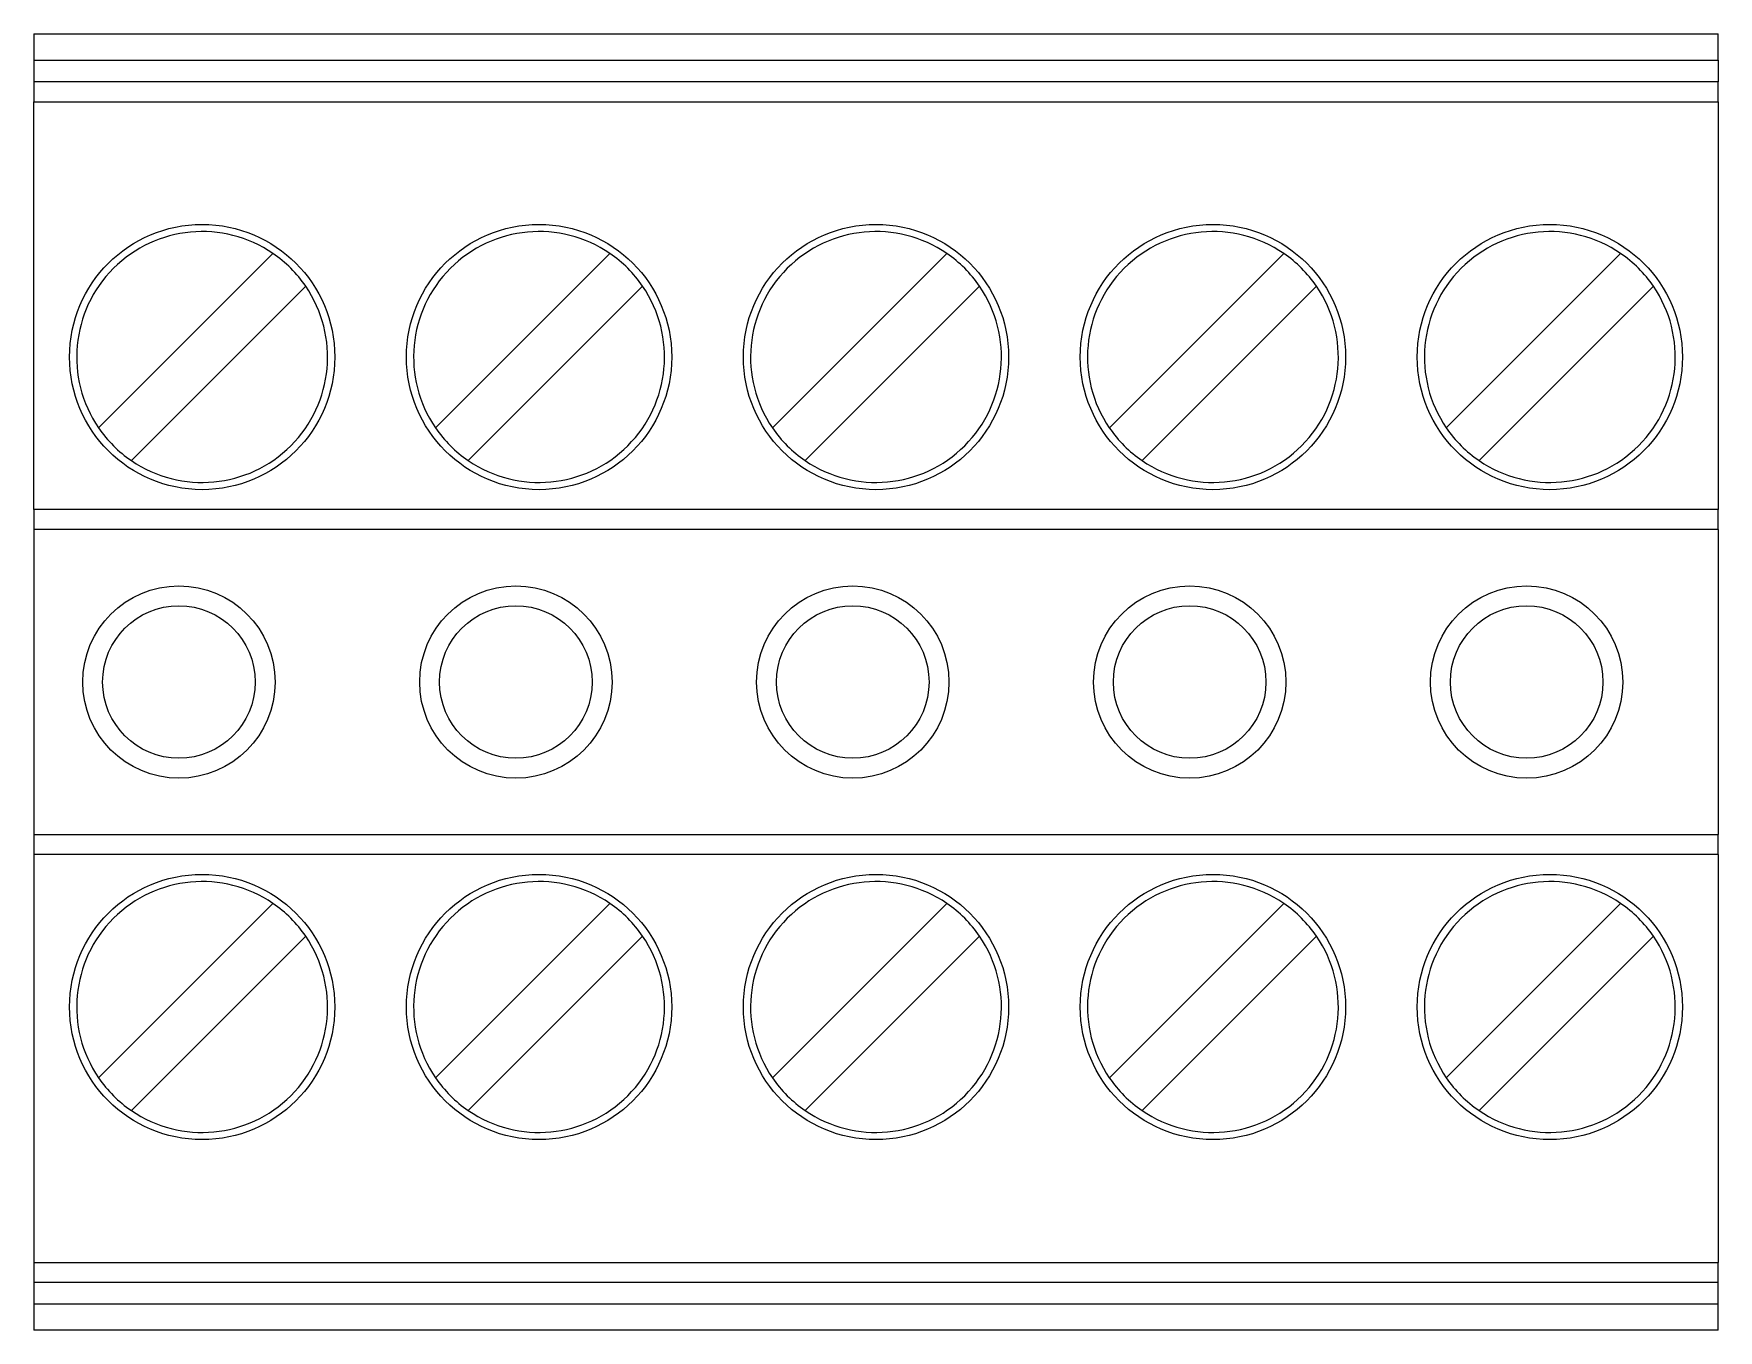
# Model space of a CAD drawing. Header units: millimetres. Extents: x 69.4 to 120.2, y 113.2 to 152.3.
import ezdxf

# ---------------------------------------------------------------- set-up
doc = ezdxf.new("R2010")
doc.units = ezdxf.units.MM

msp = doc.modelspace()

# ---------------------------------------------------------------- linework, layer by layer
at = {"color": 7, "linetype": 'Continuous', "lineweight": 15}
for p, q in [((69.365, 152.322), (120.165, 152.322)), ((69.365, 152.322), (69.365, 151.522)), ((120.165, 151.522), (120.165, 152.322)), ((69.365, 151.522), (120.165, 151.522)), ((69.365, 151.522), (69.365, 150.872)), ((120.165, 151.522), (120.165, 150.872)), ((69.365, 150.872), (69.365, 150.272)), ((120.165, 150.872), (69.365, 150.872)), ((120.165, 150.272), (120.165, 150.872)), ((69.365, 137.972), (69.365, 150.272)), ((69.365, 150.272), (120.165, 150.272)), ((120.165, 150.272), (120.165, 137.972)), ((71.322, 140.438), (76.579, 145.696)), ((81.482, 140.438), (86.739, 145.696)), ((91.642, 140.438), (96.899, 145.696)), ((101.802, 140.438), (107.059, 145.696)), ((111.962, 140.438), (117.219, 145.696)), ((77.569, 144.706), (72.312, 139.449)), ((87.729, 144.706), (82.472, 139.449)), ((97.889, 144.706), (92.632, 139.449)), ((108.049, 144.706), (102.792, 139.449)), ((118.209, 144.706), (112.952, 139.449)), ((120.165, 137.972), (69.365, 137.972)), ((69.365, 137.972), (69.365, 137.372)), ((120.165, 137.372), (120.165, 137.972)), ((120.165, 137.372), (69.365, 137.372)), ((69.365, 137.372), (69.365, 128.172)), ((120.165, 137.372), (120.165, 128.172)), ((69.365, 128.172), (69.365, 127.572)), ((69.365, 128.172), (120.165, 128.172)), ((120.165, 127.572), (120.165, 128.172)), ((69.365, 127.572), (69.365, 115.272)), ((120.165, 127.572), (69.365, 127.572)), ((120.165, 127.572), (120.165, 115.272)), ((71.322, 120.838), (76.579, 126.096)), ((81.482, 120.838), (86.739, 126.096)), ((91.642, 120.838), (96.899, 126.096)), ((101.802, 120.838), (107.059, 126.096)), ((111.962, 120.838), (117.219, 126.096)), ((77.569, 125.106), (72.312, 119.849)), ((87.729, 125.106), (82.472, 119.849)), ((97.889, 125.106), (92.632, 119.849)), ((108.049, 125.106), (102.792, 119.849)), ((118.209, 125.106), (112.952, 119.849)), ((69.365, 115.272), (120.165, 115.272)), ((69.365, 115.272), (69.365, 114.672)), ((120.165, 114.672), (120.165, 115.272)), ((69.365, 114.672), (120.165, 114.672)), ((69.365, 114.672), (69.365, 114.022)), ((120.165, 114.022), (120.165, 114.672)), ((69.365, 114.022), (120.165, 114.022)), ((69.365, 114.022), (69.365, 113.222)), ((120.165, 113.222), (120.165, 114.022)), ((120.165, 113.222), (69.365, 113.222))]:
    msp.add_line(p, q, dxfattribs=at)
for centre, radius in [((74.445, 142.572), 4), ((84.605, 142.572), 4), ((94.765, 142.572), 4), ((104.925, 142.572), 4), ((115.085, 142.572), 4), ((73.745, 132.772), 2.9), ((83.905, 132.772), 2.9), ((94.065, 132.772), 2.9), ((104.225, 132.772), 2.9), ((114.385, 132.772), 2.9), ((73.745, 132.772), 2.3), ((83.905, 132.772), 2.3), ((94.065, 132.772), 2.3), ((104.225, 132.772), 2.3), ((114.385, 132.772), 2.3), ((74.445, 122.972), 4), ((84.605, 122.972), 4), ((94.765, 122.972), 4), ((104.925, 122.972), 4), ((115.085, 122.972), 4)]:
    msp.add_circle(centre, radius, dxfattribs=at)
for centre, start, end in [((74.445, 142.572), 55.6635, 214.3365), ((84.605, 142.572), 55.6635, 214.3365), ((94.765, 142.572), 55.6635, 214.3365), ((104.925, 142.572), 55.6635, 214.3365), ((115.085, 142.572), 55.6635, 214.3365), ((74.445, 142.572), 34.3365, 55.6635), ((84.605, 142.572), 34.3365, 55.6635), ((94.765, 142.572), 34.3365, 55.6635), ((104.925, 142.572), 34.3365, 55.6635), ((115.085, 142.572), 34.3365, 55.6635), ((74.445, 142.572), 235.6635, 34.3365), ((84.605, 142.572), 235.6635, 34.3365), ((94.765, 142.572), 235.6635, 34.3365), ((104.925, 142.572), 235.6635, 34.3365), ((115.085, 142.572), 235.6635, 34.3365), ((74.445, 142.572), 214.3365, 235.6635), ((84.605, 142.572), 214.3365, 235.6635), ((94.765, 142.572), 214.3365, 235.6635), ((104.925, 142.572), 214.3365, 235.6635), ((115.085, 142.572), 214.3365, 235.6635), ((74.445, 122.972), 55.6635, 214.3365), ((84.605, 122.972), 55.6635, 214.3365), ((94.765, 122.972), 55.6635, 214.3365), ((104.925, 122.972), 55.6635, 214.3365), ((115.085, 122.972), 55.6635, 214.3365), ((74.445, 122.972), 34.3365, 55.6635), ((84.605, 122.972), 34.3365, 55.6635), ((94.765, 122.972), 34.3365, 55.6635), ((104.925, 122.972), 34.3365, 55.6635), ((115.085, 122.972), 34.3365, 55.6635), ((74.445, 122.972), 235.6635, 34.3365), ((84.605, 122.972), 235.6635, 34.3365), ((94.765, 122.972), 235.6635, 34.3365), ((104.925, 122.972), 235.6635, 34.3365), ((115.085, 122.972), 235.6635, 34.3365), ((74.445, 122.972), 214.3365, 235.6635), ((84.605, 122.972), 214.3365, 235.6635), ((94.765, 122.972), 214.3365, 235.6635), ((104.925, 122.972), 214.3365, 235.6635), ((115.085, 122.972), 214.3365, 235.6635)]:
    msp.add_arc(centre, 3.783, start, end, dxfattribs=at)

doc.saveas('drawing.dxf')
